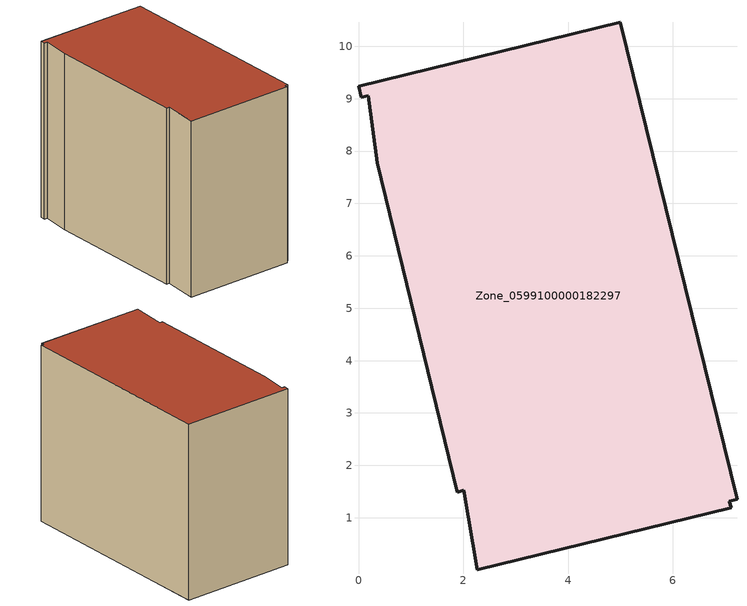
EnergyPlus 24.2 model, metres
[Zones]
Zone_0599100000182297
 floor ground (C_G): 0,9.24 5,10.46 7.22,1.36 7.07,1.32 7.11,1.19 2.27,0.01 2.01,1.52 1.88,1.49 0.35,7.78 0.18,9.06 0.05,9.02 z0
 wall outside (C_F): 7.11,1.19 7.07,1.32 7.22,1.36 5,10.46 0,9.24 0.05,9.02 0.18,9.06 0.35,7.78 1.88,1.49 2.01,1.52 2.27,0.01 7.11,1.19 z0:7.86
 roof outside (C_R): 5,10.46 0,9.24 0.05,9.02 0.18,9.06 0.35,7.78 1.88,1.49 2.01,1.52 2.27,0.01 7.11,1.19 7.07,1.32 7.22,1.36 z7.86
[BUILDING]
Pand.0599100000182297: North Axis=0; Terrain=City; Loads Convergence Tolerance Value=0.04; Temperature Convergence Tolerance Value=0.4; Solar Distribution=FullExterior; Maximum Number of Warmup Days=25; Minimum Number of Warmup Days=1
[Site:Location]
Rotterdam.The.Hague.AP_ZH_NLD Design_Conditions: Latitude=51.96; Longitude=4.45; Time Zone=1; Elevation=-4.5
[SITE:GROUNDTEMPERATURE:BUILDINGSURFACE]
18, 18, 18, 18, 18, 18, 18, 18, 18, 18, 18, 18
[MATERIAL] Thermal Absorptance=0.9; Solar Absorptance=0.7; Visible Absorptance=0.7
Name | Roughness | Thickness | Conductivity | Density | Specific Heat
G.TC.1946 | MediumSmooth | 0.15 | 1 | 540 | 1210
F.TC.1946 | Rough | 0.3 | 0.857143 | 1920 | 840
R.TC.1946 | MediumRough | 0.2 | 0.909091 | 1500 | 1000
[CONSTRUCTION]
C_G: G.TC.1946
C_F: F.TC.1946
C_R: R.TC.1946
[ZONE]
Zone_0599100000182297: Type=1; Multiplier=1; Ceiling Height=Autocalculate; Volume=Autocalculate; Floor Area=autocalculate; Part of Total Floor Area=Yes
[ZONEINFILTRATION:DESIGNFLOWRATE]
Infil_Zone_0599100000182297: Zone or ZoneList or Space or SpaceList=Zone_0599100000182297; Schedule=AlwaysOn; Design Flow Rate Calculation Method=Flow/Area; Flow Rate per Floor Area=0.003; Constant Term Coefficient=1; Temperature Term Coefficient=0; Velocity Term Coefficient=0; Velocity Squared Term Coefficient=0
[HVACTEMPLATE:ZONE:IDEALLOADSAIRSYSTEM]
Zone_0599100000182297: Maximum Heating Supply Air Temperature=50; Minimum Cooling Supply Air Temperature=13; Maximum Heating Supply Air Humidity Ratio=0.0156; Minimum Cooling Supply Air Humidity Ratio=0.0077; Heating Limit=NoLimit; Cooling Limit=NoLimit; Dehumidification Control Type=ConstantSensibleHeatRatio; Cooling Sensible Heat Ratio=0.7; Dehumidification Setpoint=60; Humidification Control Type=None; Humidification Setpoint=30; Outdoor Air Method=None; Outdoor Air Flow Rate per Person=0.00944; Outdoor Air Flow Rate per Zone Floor Area=0; Outdoor Air Flow Rate per Zone=0; Demand Controlled Ventilation Type=None; Outdoor Air Economizer Type=NoEconomizer; Heat Recovery Type=None; Sensible Heat Recovery Effectiveness=0.7; Latent Heat Recovery Effectiveness=0.65
[ZONECONTROL:THERMOSTAT]
ThermostatControl_Zone_0599100000182297: Zone or ZoneList=Zone_0599100000182297; Control Type Schedule=DualSetpointControlType; Control 1=Thermostat_Zone_0599100000182297; Temperature Difference Between Cutout And Setpoint=0
[THERMOSTATSETPOINT:DUALSETPOINT]
Thermostat_Zone_0599100000182297: Heating Setpoint Temperature Schedule=HeatingSetpoint_Zone_0599100000182297; Cooling Setpoint Temperature Schedule=CoolingSetpoint_Zone_0599100000182297
[SCHEDULE:COMPACT]
HeatingSetpoint_Zone_0599100000182297: Through: 12/31, For: AllDays, Until: 24:00, 21
CoolingSetpoint_Zone_0599100000182297: Through: 12/31, For: AllDays, Until: 24:00, 24
DualSetpointControlType: Through: 12/31, For: AllDays, Until: 24:00, 4
AlwaysOn: Through: 12/31, For: AllDays, Until: 24:00, 1
